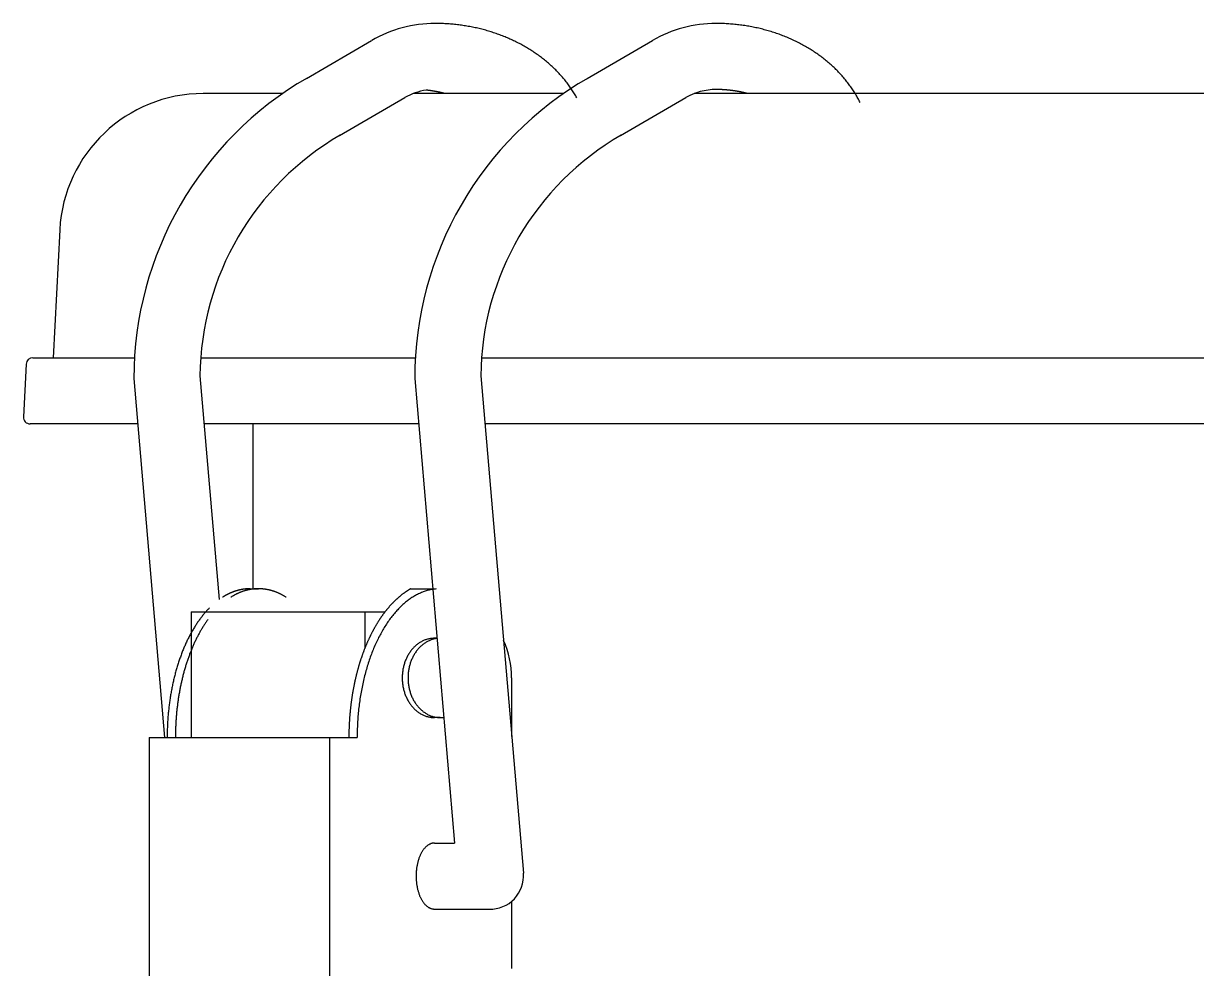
# Model space of a CAD drawing. Extents: x -192 to 726, y -701 to 189.
# Drawn here: x -164.9 to -93.9, y -340.7 to -283.5 of the extents above; entities that cross this region are included whole.
import ezdxf

# ---------------------------------------------------------------- set-up
doc = ezdxf.new("R2010")
doc.units = 0
doc.layers.get('0').update_dxf_attribs({"linetype": 'CONTINUOUS'})

msp = doc.modelspace()

# ---------------------------------------------------------------- linework, layer by layer
at = {"color": 7, "linetype": 'CONTINUOUS'}
for p, q in [((-147.758, -286.807), (-143.81, -284.513)), ((-130.758, -286.807), (-126.81, -284.513)), ((-149.198, -287.725), (-154.003, -287.725)), ((-145.748, -290.265), (-141.8, -287.971)), ((-132.198, -287.725), (-141.288, -287.725)), ((-128.748, -290.265), (-124.8, -287.971)), ((124.288, -287.725), (-124.288, -287.725)), ((-162.691, -295.969), (-163.098, -303.725)), ((-164.32, -303.725), (-158.168, -303.725)), ((-154.16, -303.725), (-141.168, -303.725)), ((-137.16, -303.725), (137.16, -303.725)), ((-164.72, -304.104), (-164.887, -307.304)), ((-158.205, -304.983), (-156.346, -326.711)), ((-154.204, -304.819), (-153.045, -318.367)), ((-141.205, -304.983), (-138.799, -333.112)), ((-137.204, -304.819), (-134.628, -334.941)), ((-157.97, -307.725), (-164.488, -307.725)), ((-140.97, -307.725), (-153.956, -307.725)), ((-151, -307.725), (-151, -317.711)), ((136.956, -307.725), (-136.956, -307.725)), ((-151.162, -317.711), (-150.662, -317.711)), ((-141.452, -317.711), (-140.116, -317.711)), ((-154.726, -319.111), (-154.726, -326.711)), ((-154.726, -319.111), (-144.226, -319.111)), ((-144.226, -319.111), (-143.002, -319.111)), ((-144.226, -319.111), (-144.226, -321.319)), ((-139.859, -320.711), (-140.012, -320.711)), ((-135.335, -323.111), (-135.335, -326.667)), ((-139.662, -325.511), (-140.012, -325.511)), ((-157.27, -326.711), (-144.688, -326.711)), ((-157.27, -326.711), (-157.27, -350.254)), ((-146.353, -326.711), (-146.353, -350.254)), ((-139.999, -333.112), (-138.799, -333.112)), ((-140.012, -337.11), (-136.551, -337.11)), ((-135.335, -336.644), (-135.335, -340.711))]:
    msp.add_line(p, q, dxfattribs=at)
for points in [[(-131.387, -287.98, 0), (-131.422, -287.918, 0), (-131.457, -287.856, 0), (-131.494, -287.794, 0), (-131.531, -287.732, 0), (-131.569, -287.671, 0), (-131.607, -287.61, 0), (-131.646, -287.549, 0), (-131.686, -287.489, 0), (-131.726, -287.429, 0), (-131.767, -287.369, 0), (-131.809, -287.309, 0), (-131.852, -287.25, 0), (-131.895, -287.191, 0), (-131.938, -287.133, 0), (-131.983, -287.074, 0), (-132.028, -287.016, 0), (-132.073, -286.959, 0), (-132.12, -286.901, 0), (-132.166, -286.844, 0), (-132.214, -286.788, 0), (-132.262, -286.731, 0), (-132.311, -286.675, 0), (-132.36, -286.62, 0), (-132.41, -286.565, 0), (-132.461, -286.51, 0), (-132.512, -286.455, 0), (-132.564, -286.401, 0), (-132.616, -286.348, 0), (-132.669, -286.294, 0), (-132.723, -286.241, 0), (-132.777, -286.189, 0), (-132.832, -286.137, 0), (-132.887, -286.085, 0), (-132.943, -286.034, 0), (-132.999, -285.983, 0), (-133.056, -285.932, 0), (-133.114, -285.882, 0), (-133.172, -285.832, 0), (-133.231, -285.783, 0), (-133.29, -285.734, 0), (-133.349, -285.686, 0), (-133.41, -285.638, 0), (-133.47, -285.59, 0), (-133.532, -285.543, 0), (-133.594, -285.497, 0), (-133.656, -285.45, 0), (-133.719, -285.405, 0), (-133.782, -285.359, 0), (-133.846, -285.315, 0), (-133.91, -285.27, 0), (-133.975, -285.226, 0), (-134.04, -285.183, 0), (-134.106, -285.14, 0), (-134.172, -285.098, 0), (-134.239, -285.056, 0), (-134.306, -285.014, 0), (-134.374, -284.973, 0), (-134.442, -284.933, 0), (-134.51, -284.893, 0), (-134.579, -284.853, 0), (-134.649, -284.814, 0), (-134.718, -284.776, 0), (-134.789, -284.738, 0), (-134.859, -284.7, 0), (-134.93, -284.664, 0), (-135.002, -284.627, 0), (-135.074, -284.591, 0), (-135.146, -284.556, 0), (-135.219, -284.521, 0), (-135.292, -284.487, 0), (-135.365, -284.453, 0), (-135.439, -284.42, 0), (-135.513, -284.387, 0), (-135.587, -284.355, 0), (-135.662, -284.323, 0), (-135.737, -284.292, 0), (-135.813, -284.262, 0), (-135.889, -284.232, 0), (-135.965, -284.202, 0), (-136.041, -284.173, 0), (-136.118, -284.145, 0), (-136.195, -284.117, 0), (-136.273, -284.09, 0), (-136.351, -284.064, 0), (-136.429, -284.038, 0), (-136.507, -284.012, 0), (-136.585, -283.987, 0), (-136.664, -283.963, 0), (-136.743, -283.939, 0), (-136.823, -283.916, 0), (-136.902, -283.893, 0), (-136.982, -283.871, 0), (-137.062, -283.85, 0), (-137.143, -283.829, 0), (-137.223, -283.809, 0), (-137.304, -283.789, 0), (-137.385, -283.77, 0), (-137.466, -283.751, 0), (-137.548, -283.734, 0), (-137.629, -283.716, 0), (-137.711, -283.7, 0), (-137.793, -283.683, 0), (-137.875, -283.668, 0), (-137.958, -283.653, 0), (-138.04, -283.639, 0), (-138.123, -283.625, 0), (-138.205, -283.612, 0), (-138.288, -283.599, 0), (-138.371, -283.587, 0), (-138.455, -283.576, 0), (-138.538, -283.565, 0), (-138.621, -283.555, 0), (-138.705, -283.546, 0), (-138.789, -283.537, 0), (-138.872, -283.529, 0), (-138.956, -283.521, 0), (-139.04, -283.514, 0), (-139.124, -283.507, 0), (-139.208, -283.502, 0), (-139.292, -283.496, 0), (-139.376, -283.492, 0), (-139.46, -283.488, 0), (-139.545, -283.484, 0), (-139.629, -283.482, 0), (-139.713, -283.479, 0), (-139.798, -283.478, 0), (-139.882, -283.477, 0), (-139.966, -283.477, 0)], [(-114.237, -288.264, 0), (-114.27, -288.198, 0), (-114.304, -288.133, 0), (-114.339, -288.068, 0), (-114.374, -288.003, 0), (-114.41, -287.938, 0), (-114.447, -287.874, 0), (-114.484, -287.81, 0), (-114.522, -287.746, 0), (-114.561, -287.683, 0), (-114.601, -287.619, 0), (-114.641, -287.556, 0), (-114.683, -287.494, 0), (-114.724, -287.432, 0), (-114.767, -287.37, 0), (-114.81, -287.308, 0), (-114.854, -287.247, 0), (-114.899, -287.186, 0), (-114.944, -287.125, 0), (-114.99, -287.065, 0), (-115.037, -287.005, 0), (-115.084, -286.945, 0), (-115.132, -286.886, 0), (-115.181, -286.827, 0), (-115.23, -286.769, 0), (-115.28, -286.71, 0), (-115.331, -286.653, 0), (-115.382, -286.595, 0), (-115.434, -286.538, 0), (-115.487, -286.482, 0), (-115.54, -286.426, 0), (-115.594, -286.37, 0), (-115.649, -286.314, 0), (-115.704, -286.259, 0), (-115.76, -286.205, 0), (-115.817, -286.151, 0), (-115.874, -286.097, 0), (-115.931, -286.044, 0), (-115.99, -285.991, 0), (-116.049, -285.939, 0), (-116.108, -285.887, 0), (-116.168, -285.835, 0), (-116.229, -285.784, 0), (-116.29, -285.734, 0), (-116.352, -285.684, 0), (-116.414, -285.634, 0), (-116.477, -285.585, 0), (-116.541, -285.536, 0), (-116.605, -285.488, 0), (-116.67, -285.44, 0), (-116.735, -285.393, 0), (-116.8, -285.346, 0), (-116.867, -285.3, 0), (-116.933, -285.254, 0), (-117.001, -285.209, 0), (-117.069, -285.164, 0), (-117.137, -285.12, 0), (-117.206, -285.077, 0), (-117.275, -285.033, 0), (-117.345, -284.991, 0), (-117.415, -284.949, 0), (-117.486, -284.907, 0), (-117.557, -284.866, 0), (-117.629, -284.826, 0), (-117.701, -284.786, 0), (-117.773, -284.746, 0), (-117.846, -284.707, 0), (-117.92, -284.669, 0), (-117.994, -284.631, 0), (-118.068, -284.594, 0), (-118.143, -284.557, 0), (-118.218, -284.521, 0), (-118.294, -284.486, 0), (-118.37, -284.451, 0), (-118.446, -284.416, 0), (-118.523, -284.383, 0), (-118.6, -284.349, 0), (-118.678, -284.317, 0), (-118.755, -284.285, 0), (-118.834, -284.253, 0), (-118.912, -284.223, 0), (-118.991, -284.192, 0), (-119.071, -284.163, 0), (-119.15, -284.134, 0), (-119.23, -284.105, 0), (-119.311, -284.077, 0), (-119.391, -284.05, 0), (-119.472, -284.023, 0), (-119.553, -283.997, 0), (-119.635, -283.972, 0), (-119.717, -283.947, 0), (-119.799, -283.923, 0), (-119.881, -283.899, 0), (-119.964, -283.876, 0), (-120.047, -283.854, 0), (-120.13, -283.832, 0), (-120.213, -283.811, 0), (-120.297, -283.791, 0), (-120.381, -283.771, 0), (-120.465, -283.752, 0), (-120.549, -283.733, 0), (-120.633, -283.715, 0), (-120.718, -283.698, 0), (-120.803, -283.681, 0), (-120.888, -283.666, 0), (-120.973, -283.65, 0), (-121.059, -283.635, 0), (-121.144, -283.621, 0), (-121.23, -283.608, 0), (-121.316, -283.595, 0), (-121.402, -283.583, 0), (-121.488, -283.572, 0), (-121.574, -283.561, 0), (-121.661, -283.551, 0), (-121.747, -283.541, 0), (-121.834, -283.532, 0), (-121.921, -283.524, 0), (-122.007, -283.517, 0), (-122.094, -283.51, 0), (-122.181, -283.503, 0), (-122.268, -283.498, 0), (-122.356, -283.493, 0), (-122.443, -283.489, 0), (-122.53, -283.485, 0), (-122.617, -283.482, 0), (-122.704, -283.48, 0), (-122.792, -283.478, 0), (-122.879, -283.477, 0), (-122.966, -283.477, 0)], [(-151.162, -317.711, 0), (-151.175, -317.711, 0), (-151.189, -317.711, 0), (-151.202, -317.711, 0), (-151.215, -317.712, 0), (-151.229, -317.712, 0), (-151.242, -317.712, 0), (-151.255, -317.713, 0), (-151.269, -317.713, 0), (-151.282, -317.714, 0), (-151.296, -317.714, 0), (-151.309, -317.715, 0), (-151.322, -317.716, 0), (-151.336, -317.716, 0), (-151.349, -317.717, 0), (-151.362, -317.718, 0), (-151.376, -317.719, 0), (-151.389, -317.72, 0), (-151.402, -317.721, 0), (-151.416, -317.723, 0), (-151.429, -317.724, 0), (-151.443, -317.725, 0), (-151.456, -317.726, 0), (-151.469, -317.728, 0), (-151.483, -317.729, 0), (-151.496, -317.731, 0), (-151.509, -317.733, 0), (-151.523, -317.734, 0), (-151.536, -317.736, 0), (-151.549, -317.738, 0), (-151.563, -317.74, 0), (-151.576, -317.742, 0), (-151.589, -317.744, 0), (-151.603, -317.746, 0), (-151.616, -317.748, 0), (-151.629, -317.75, 0), (-151.642, -317.752, 0), (-151.656, -317.755, 0), (-151.669, -317.757, 0), (-151.682, -317.759, 0), (-151.696, -317.762, 0), (-151.709, -317.765, 0), (-151.722, -317.767, 0), (-151.736, -317.77, 0), (-151.749, -317.773, 0), (-151.762, -317.775, 0), (-151.775, -317.778, 0), (-151.789, -317.781, 0), (-151.802, -317.784, 0), (-151.815, -317.787, 0), (-151.828, -317.791, 0), (-151.842, -317.794, 0), (-151.855, -317.797, 0), (-151.868, -317.8, 0), (-151.881, -317.804, 0), (-151.895, -317.807, 0), (-151.908, -317.811, 0), (-151.921, -317.814, 0), (-151.934, -317.818, 0), (-151.947, -317.822, 0), (-151.961, -317.825, 0), (-151.974, -317.829, 0), (-151.987, -317.833, 0), (-152, -317.837, 0), (-152.013, -317.841, 0), (-152.027, -317.845, 0), (-152.04, -317.849, 0), (-152.053, -317.854, 0), (-152.066, -317.858, 0), (-152.079, -317.862, 0), (-152.092, -317.867, 0), (-152.106, -317.871, 0), (-152.119, -317.876, 0), (-152.132, -317.88, 0), (-152.145, -317.885, 0), (-152.158, -317.89, 0), (-152.171, -317.894, 0), (-152.184, -317.899, 0), (-152.197, -317.904, 0), (-152.21, -317.909, 0), (-152.223, -317.914, 0), (-152.237, -317.919, 0), (-152.25, -317.924, 0), (-152.263, -317.93, 0), (-152.276, -317.935, 0), (-152.289, -317.94, 0), (-152.302, -317.946, 0), (-152.315, -317.951, 0), (-152.328, -317.957, 0), (-152.341, -317.962, 0), (-152.354, -317.968, 0), (-152.367, -317.973, 0), (-152.38, -317.979, 0), (-152.393, -317.985, 0), (-152.406, -317.991, 0), (-152.419, -317.997, 0), (-152.432, -318.003, 0), (-152.444, -318.009, 0), (-152.457, -318.015, 0), (-152.47, -318.021, 0), (-152.483, -318.028, 0), (-152.496, -318.034, 0), (-152.509, -318.04, 0), (-152.522, -318.047, 0), (-152.535, -318.053, 0), (-152.548, -318.06, 0), (-152.56, -318.066, 0), (-152.573, -318.073, 0), (-152.586, -318.08, 0), (-152.599, -318.087, 0), (-152.612, -318.094, 0), (-152.625, -318.101, 0), (-152.637, -318.108, 0), (-152.65, -318.115, 0), (-152.663, -318.122, 0), (-152.676, -318.129, 0), (-152.688, -318.136, 0), (-152.701, -318.143, 0), (-152.714, -318.151, 0), (-152.727, -318.158, 0), (-152.739, -318.166, 0), (-152.752, -318.173, 0), (-152.765, -318.181, 0), (-152.777, -318.188, 0), (-152.79, -318.196, 0), (-152.803, -318.204, 0), (-152.815, -318.212, 0), (-152.828, -318.22, 0), (-152.84, -318.228, 0)], [(-148.983, -318.228, 0), (-149.009, -318.212, 0), (-149.034, -318.196, 0), (-149.059, -318.181, 0), (-149.085, -318.166, 0), (-149.11, -318.151, 0), (-149.135, -318.136, 0), (-149.161, -318.122, 0), (-149.186, -318.108, 0), (-149.212, -318.094, 0), (-149.238, -318.08, 0), (-149.263, -318.066, 0), (-149.289, -318.053, 0), (-149.315, -318.04, 0), (-149.341, -318.028, 0), (-149.366, -318.015, 0), (-149.392, -318.003, 0), (-149.418, -317.991, 0), (-149.444, -317.979, 0), (-149.47, -317.968, 0), (-149.496, -317.957, 0), (-149.522, -317.946, 0), (-149.548, -317.935, 0), (-149.574, -317.924, 0), (-149.6, -317.914, 0), (-149.626, -317.904, 0), (-149.653, -317.894, 0), (-149.679, -317.885, 0), (-149.705, -317.876, 0), (-149.731, -317.867, 0), (-149.758, -317.858, 0), (-149.784, -317.849, 0), (-149.81, -317.841, 0), (-149.837, -317.833, 0), (-149.863, -317.825, 0), (-149.889, -317.818, 0), (-149.916, -317.811, 0), (-149.942, -317.804, 0), (-149.969, -317.797, 0), (-149.995, -317.791, 0), (-150.022, -317.784, 0), (-150.048, -317.778, 0), (-150.075, -317.773, 0), (-150.102, -317.767, 0), (-150.128, -317.762, 0), (-150.155, -317.757, 0), (-150.181, -317.752, 0), (-150.208, -317.748, 0), (-150.235, -317.744, 0), (-150.261, -317.74, 0), (-150.288, -317.736, 0), (-150.315, -317.733, 0), (-150.341, -317.729, 0), (-150.368, -317.726, 0), (-150.395, -317.724, 0), (-150.421, -317.721, 0), (-150.448, -317.719, 0), (-150.475, -317.717, 0), (-150.501, -317.716, 0), (-150.528, -317.714, 0), (-150.555, -317.713, 0), (-150.582, -317.712, 0), (-150.608, -317.712, 0), (-150.635, -317.711, 0), (-150.662, -317.711, 0), (-150.689, -317.711, 0), (-150.715, -317.712, 0), (-150.742, -317.712, 0), (-150.769, -317.713, 0), (-150.796, -317.714, 0), (-150.822, -317.716, 0), (-150.849, -317.717, 0), (-150.876, -317.719, 0), (-150.902, -317.721, 0), (-150.929, -317.724, 0), (-150.956, -317.726, 0), (-150.983, -317.729, 0), (-151.009, -317.733, 0), (-151.036, -317.736, 0), (-151.063, -317.74, 0), (-151.089, -317.744, 0), (-151.116, -317.748, 0), (-151.142, -317.752, 0), (-151.169, -317.757, 0), (-151.196, -317.762, 0), (-151.222, -317.767, 0), (-151.249, -317.773, 0), (-151.275, -317.778, 0), (-151.302, -317.784, 0), (-151.328, -317.791, 0), (-151.355, -317.797, 0), (-151.381, -317.804, 0), (-151.408, -317.811, 0), (-151.434, -317.818, 0), (-151.461, -317.825, 0), (-151.487, -317.833, 0), (-151.513, -317.841, 0), (-151.54, -317.849, 0), (-151.566, -317.858, 0), (-151.592, -317.867, 0), (-151.619, -317.876, 0), (-151.645, -317.885, 0), (-151.671, -317.894, 0), (-151.697, -317.904, 0), (-151.723, -317.914, 0), (-151.75, -317.924, 0), (-151.776, -317.935, 0), (-151.802, -317.946, 0), (-151.828, -317.957, 0), (-151.854, -317.968, 0), (-151.88, -317.979, 0), (-151.906, -317.991, 0), (-151.932, -318.003, 0), (-151.957, -318.015, 0), (-151.983, -318.028, 0), (-152.009, -318.04, 0), (-152.035, -318.053, 0), (-152.06, -318.066, 0), (-152.086, -318.08, 0), (-152.112, -318.094, 0), (-152.137, -318.108, 0), (-152.163, -318.122, 0), (-152.188, -318.136, 0), (-152.214, -318.151, 0), (-152.239, -318.166, 0), (-152.265, -318.181, 0), (-152.29, -318.196, 0), (-152.315, -318.212, 0), (-152.34, -318.228, 0)], [(-139.914, -317.722, 0), (-139.974, -317.728, 0), (-140.034, -317.736, 0), (-140.093, -317.744, 0), (-140.153, -317.754, 0), (-140.212, -317.765, 0), (-140.271, -317.777, 0), (-140.331, -317.791, 0), (-140.39, -317.806, 0), (-140.449, -317.822, 0), (-140.508, -317.839, 0), (-140.566, -317.858, 0), (-140.625, -317.878, 0), (-140.684, -317.899, 0), (-140.742, -317.921, 0), (-140.8, -317.945, 0), (-140.858, -317.97, 0), (-140.916, -317.996, 0), (-140.974, -318.023, 0), (-141.032, -318.052, 0), (-141.089, -318.081, 0), (-141.146, -318.112, 0), (-141.203, -318.145, 0), (-141.26, -318.178, 0), (-141.316, -318.213, 0), (-141.372, -318.248, 0), (-141.429, -318.285, 0), (-141.484, -318.323, 0), (-141.54, -318.363, 0), (-141.595, -318.403, 0), (-141.65, -318.445, 0), (-141.705, -318.488, 0), (-141.759, -318.532, 0), (-141.813, -318.577, 0), (-141.867, -318.623, 0), (-141.921, -318.671, 0), (-141.974, -318.72, 0), (-142.027, -318.769, 0), (-142.079, -318.82, 0), (-142.131, -318.872, 0), (-142.183, -318.925, 0), (-142.235, -318.979, 0), (-142.286, -319.035, 0), (-142.336, -319.091, 0), (-142.387, -319.148, 0), (-142.437, -319.207, 0), (-142.486, -319.266, 0), (-142.536, -319.327, 0), (-142.584, -319.389, 0), (-142.633, -319.451, 0), (-142.681, -319.515, 0), (-142.728, -319.58, 0), (-142.775, -319.645, 0), (-142.822, -319.712, 0), (-142.868, -319.78, 0), (-142.914, -319.849, 0), (-142.959, -319.918, 0), (-143.004, -319.989, 0), (-143.048, -320.06, 0), (-143.092, -320.133, 0), (-143.136, -320.206, 0), (-143.179, -320.281, 0), (-143.221, -320.356, 0), (-143.263, -320.432, 0), (-143.304, -320.509, 0), (-143.345, -320.587, 0), (-143.386, -320.666, 0), (-143.425, -320.745, 0), (-143.465, -320.826, 0), (-143.504, -320.907, 0), (-143.542, -320.989, 0), (-143.58, -321.072, 0), (-143.617, -321.156, 0), (-143.653, -321.24, 0), (-143.689, -321.326, 0), (-143.725, -321.412, 0), (-143.76, -321.499, 0), (-143.794, -321.586, 0), (-143.828, -321.674, 0), (-143.861, -321.763, 0), (-143.893, -321.853, 0), (-143.925, -321.943, 0), (-143.956, -322.034, 0), (-143.987, -322.126, 0), (-144.017, -322.218, 0), (-144.047, -322.311, 0), (-144.076, -322.405, 0), (-144.104, -322.499, 0), (-144.132, -322.594, 0), (-144.159, -322.689, 0), (-144.185, -322.785, 0), (-144.211, -322.881, 0), (-144.236, -322.979, 0), (-144.26, -323.076, 0), (-144.284, -323.174, 0), (-144.307, -323.273, 0), (-144.33, -323.372, 0), (-144.351, -323.471, 0), (-144.373, -323.571, 0), (-144.393, -323.672, 0), (-144.413, -323.772, 0), (-144.432, -323.874, 0), (-144.451, -323.975, 0), (-144.468, -324.077, 0), (-144.486, -324.18, 0), (-144.502, -324.283, 0), (-144.518, -324.386, 0), (-144.533, -324.489, 0), (-144.547, -324.593, 0), (-144.561, -324.697, 0), (-144.574, -324.801, 0), (-144.586, -324.906, 0), (-144.598, -325.011, 0), (-144.609, -325.116, 0), (-144.619, -325.221, 0), (-144.629, -325.327, 0), (-144.637, -325.432, 0), (-144.646, -325.538, 0), (-144.653, -325.644, 0), (-144.66, -325.751, 0), (-144.666, -325.857, 0), (-144.671, -325.964, 0), (-144.676, -326.07, 0), (-144.68, -326.177, 0), (-144.683, -326.284, 0), (-144.685, -326.39, 0), (-144.687, -326.497, 0), (-144.688, -326.604, 0), (-144.688, -326.711, 0)], [(-153.623, -318.864, 0), (-153.659, -318.901, 0), (-153.695, -318.938, 0), (-153.731, -318.976, 0), (-153.767, -319.014, 0), (-153.802, -319.053, 0), (-153.838, -319.092, 0), (-153.873, -319.132, 0), (-153.908, -319.173, 0), (-153.942, -319.214, 0), (-153.977, -319.255, 0), (-154.011, -319.297, 0), (-154.046, -319.339, 0), (-154.079, -319.382, 0), (-154.113, -319.426, 0), (-154.147, -319.47, 0), (-154.18, -319.514, 0), (-154.213, -319.559, 0), (-154.246, -319.605, 0), (-154.279, -319.651, 0), (-154.312, -319.697, 0), (-154.344, -319.744, 0), (-154.376, -319.791, 0), (-154.408, -319.839, 0), (-154.439, -319.888, 0), (-154.471, -319.936, 0), (-154.502, -319.986, 0), (-154.533, -320.035, 0), (-154.564, -320.085, 0), (-154.594, -320.136, 0), (-154.625, -320.187, 0), (-154.655, -320.239, 0), (-154.684, -320.291, 0), (-154.714, -320.343, 0), (-154.743, -320.396, 0), (-154.772, -320.449, 0), (-154.801, -320.503, 0), (-154.83, -320.557, 0), (-154.858, -320.612, 0), (-154.886, -320.666, 0), (-154.914, -320.722, 0), (-154.941, -320.778, 0), (-154.969, -320.834, 0), (-154.996, -320.89, 0), (-155.022, -320.947, 0), (-155.049, -321.005, 0), (-155.075, -321.063, 0), (-155.101, -321.121, 0), (-155.127, -321.179, 0), (-155.152, -321.238, 0), (-155.177, -321.298, 0), (-155.202, -321.357, 0), (-155.227, -321.417, 0), (-155.251, -321.478, 0), (-155.275, -321.538, 0), (-155.299, -321.6, 0), (-155.323, -321.661, 0), (-155.346, -321.723, 0), (-155.369, -321.785, 0), (-155.391, -321.847, 0), (-155.414, -321.91, 0), (-155.436, -321.973, 0), (-155.457, -322.037, 0), (-155.479, -322.101, 0), (-155.5, -322.165, 0), (-155.521, -322.229, 0), (-155.541, -322.294, 0), (-155.562, -322.359, 0), (-155.582, -322.424, 0), (-155.601, -322.49, 0), (-155.621, -322.556, 0), (-155.64, -322.622, 0), (-155.658, -322.689, 0), (-155.677, -322.755, 0), (-155.695, -322.822, 0), (-155.713, -322.89, 0), (-155.73, -322.957, 0), (-155.747, -323.025, 0), (-155.764, -323.093, 0), (-155.781, -323.161, 0), (-155.797, -323.23, 0), (-155.813, -323.299, 0), (-155.829, -323.368, 0), (-155.844, -323.437, 0), (-155.859, -323.506, 0), (-155.874, -323.576, 0), (-155.888, -323.646, 0), (-155.902, -323.716, 0), (-155.916, -323.786, 0), (-155.929, -323.857, 0), (-155.942, -323.928, 0), (-155.955, -323.999, 0), (-155.967, -324.07, 0), (-155.979, -324.141, 0), (-155.991, -324.212, 0), (-156.002, -324.284, 0), (-156.013, -324.356, 0), (-156.024, -324.428, 0), (-156.034, -324.5, 0), (-156.044, -324.572, 0), (-156.054, -324.645, 0), (-156.064, -324.717, 0), (-156.073, -324.79, 0), (-156.081, -324.863, 0), (-156.09, -324.936, 0), (-156.098, -325.009, 0), (-156.105, -325.082, 0), (-156.113, -325.155, 0), (-156.12, -325.229, 0), (-156.126, -325.302, 0), (-156.133, -325.376, 0), (-156.139, -325.449, 0), (-156.144, -325.523, 0), (-156.15, -325.597, 0), (-156.155, -325.671, 0), (-156.159, -325.745, 0), (-156.164, -325.819, 0), (-156.168, -325.893, 0), (-156.171, -325.967, 0), (-156.174, -326.042, 0), (-156.177, -326.116, 0), (-156.18, -326.19, 0), (-156.182, -326.264, 0), (-156.184, -326.339, 0), (-156.186, -326.413, 0), (-156.187, -326.488, 0), (-156.188, -326.562, 0), (-156.188, -326.637, 0), (-156.188, -326.711, 0)], [(-153.722, -319.571, 0), (-153.75, -319.61, 0), (-153.779, -319.65, 0), (-153.807, -319.69, 0), (-153.835, -319.731, 0), (-153.863, -319.772, 0), (-153.89, -319.813, 0), (-153.918, -319.854, 0), (-153.945, -319.896, 0), (-153.972, -319.939, 0), (-153.999, -319.981, 0), (-154.026, -320.024, 0), (-154.053, -320.067, 0), (-154.079, -320.111, 0), (-154.106, -320.155, 0), (-154.132, -320.199, 0), (-154.158, -320.244, 0), (-154.183, -320.289, 0), (-154.209, -320.334, 0), (-154.234, -320.38, 0), (-154.26, -320.426, 0), (-154.285, -320.472, 0), (-154.31, -320.519, 0), (-154.334, -320.566, 0), (-154.359, -320.613, 0), (-154.383, -320.66, 0), (-154.407, -320.708, 0), (-154.431, -320.756, 0), (-154.455, -320.805, 0), (-154.478, -320.854, 0), (-154.501, -320.903, 0), (-154.525, -320.952, 0), (-154.548, -321.002, 0), (-154.57, -321.052, 0), (-154.593, -321.102, 0), (-154.615, -321.152, 0), (-154.637, -321.203, 0), (-154.659, -321.254, 0), (-154.681, -321.306, 0), (-154.702, -321.357, 0), (-154.724, -321.409, 0), (-154.745, -321.461, 0), (-154.766, -321.514, 0), (-154.786, -321.567, 0), (-154.807, -321.62, 0), (-154.827, -321.673, 0), (-154.847, -321.726, 0), (-154.867, -321.78, 0), (-154.886, -321.834, 0), (-154.906, -321.888, 0), (-154.925, -321.943, 0), (-154.944, -321.998, 0), (-154.963, -322.053, 0), (-154.981, -322.108, 0), (-155, -322.163, 0), (-155.018, -322.219, 0), (-155.035, -322.275, 0), (-155.053, -322.331, 0), (-155.07, -322.388, 0), (-155.088, -322.444, 0), (-155.105, -322.501, 0), (-155.121, -322.558, 0), (-155.138, -322.615, 0), (-155.154, -322.673, 0), (-155.17, -322.731, 0), (-155.186, -322.789, 0), (-155.201, -322.847, 0), (-155.217, -322.905, 0), (-155.232, -322.963, 0), (-155.247, -323.022, 0), (-155.261, -323.081, 0), (-155.276, -323.14, 0), (-155.29, -323.199, 0), (-155.304, -323.259, 0), (-155.318, -323.318, 0), (-155.331, -323.378, 0), (-155.344, -323.438, 0), (-155.357, -323.498, 0), (-155.37, -323.558, 0), (-155.382, -323.619, 0), (-155.395, -323.679, 0), (-155.407, -323.74, 0), (-155.418, -323.801, 0), (-155.43, -323.862, 0), (-155.441, -323.923, 0), (-155.452, -323.984, 0), (-155.463, -324.046, 0), (-155.473, -324.107, 0), (-155.484, -324.169, 0), (-155.494, -324.231, 0), (-155.504, -324.293, 0), (-155.513, -324.355, 0), (-155.522, -324.417, 0), (-155.531, -324.48, 0), (-155.54, -324.542, 0), (-155.549, -324.605, 0), (-155.557, -324.667, 0), (-155.565, -324.73, 0), (-155.573, -324.793, 0), (-155.581, -324.856, 0), (-155.588, -324.919, 0), (-155.595, -324.982, 0), (-155.602, -325.046, 0), (-155.608, -325.109, 0), (-155.614, -325.172, 0), (-155.62, -325.236, 0), (-155.626, -325.3, 0), (-155.632, -325.363, 0), (-155.637, -325.427, 0), (-155.642, -325.491, 0), (-155.647, -325.555, 0), (-155.651, -325.619, 0), (-155.655, -325.683, 0), (-155.659, -325.747, 0), (-155.663, -325.811, 0), (-155.667, -325.875, 0), (-155.67, -325.939, 0), (-155.673, -326.003, 0), (-155.676, -326.067, 0), (-155.678, -326.132, 0), (-155.68, -326.196, 0), (-155.682, -326.26, 0), (-155.684, -326.325, 0), (-155.685, -326.389, 0), (-155.686, -326.453, 0), (-155.687, -326.518, 0), (-155.688, -326.582, 0), (-155.688, -326.647, 0), (-155.688, -326.711, 0)], [(-140.012, -320.711, 0), (-140.06, -320.712, 0), (-140.107, -320.714, 0), (-140.155, -320.718, 0), (-140.203, -320.723, 0), (-140.25, -320.729, 0), (-140.298, -320.737, 0), (-140.345, -320.746, 0), (-140.392, -320.757, 0), (-140.439, -320.769, 0), (-140.485, -320.783, 0), (-140.532, -320.798, 0), (-140.578, -320.814, 0), (-140.623, -320.832, 0), (-140.668, -320.851, 0), (-140.713, -320.872, 0), (-140.758, -320.894, 0), (-140.802, -320.917, 0), (-140.845, -320.942, 0), (-140.888, -320.967, 0), (-140.93, -320.994, 0), (-140.972, -321.023, 0), (-141.014, -321.053, 0), (-141.054, -321.083, 0), (-141.094, -321.116, 0), (-141.134, -321.149, 0), (-141.173, -321.183, 0), (-141.211, -321.219, 0), (-141.248, -321.256, 0), (-141.285, -321.294, 0), (-141.32, -321.333, 0), (-141.355, -321.373, 0), (-141.39, -321.414, 0), (-141.423, -321.456, 0), (-141.456, -321.499, 0), (-141.487, -321.543, 0), (-141.518, -321.589, 0), (-141.548, -321.635, 0), (-141.577, -321.681, 0), (-141.605, -321.729, 0), (-141.632, -321.778, 0), (-141.658, -321.827, 0), (-141.683, -321.877, 0), (-141.707, -321.928, 0), (-141.73, -321.98, 0), (-141.752, -322.032, 0), (-141.773, -322.085, 0), (-141.793, -322.139, 0), (-141.812, -322.193, 0), (-141.83, -322.247, 0), (-141.847, -322.303, 0), (-141.862, -322.358, 0), (-141.877, -322.414, 0), (-141.89, -322.471, 0), (-141.902, -322.528, 0), (-141.913, -322.585, 0), (-141.923, -322.643, 0), (-141.932, -322.701, 0), (-141.939, -322.759, 0), (-141.946, -322.817, 0), (-141.951, -322.876, 0), (-141.955, -322.935, 0), (-141.958, -322.993, 0), (-141.96, -323.052, 0), (-141.96, -323.111, 0), (-141.96, -323.17, 0), (-141.958, -323.229, 0), (-141.955, -323.288, 0), (-141.951, -323.346, 0), (-141.946, -323.405, 0), (-141.939, -323.463, 0), (-141.932, -323.521, 0), (-141.923, -323.579, 0), (-141.913, -323.637, 0), (-141.902, -323.694, 0), (-141.89, -323.751, 0), (-141.877, -323.808, 0), (-141.862, -323.864, 0), (-141.847, -323.92, 0), (-141.83, -323.975, 0), (-141.812, -324.03, 0), (-141.793, -324.084, 0), (-141.773, -324.137, 0), (-141.752, -324.19, 0), (-141.73, -324.242, 0), (-141.707, -324.294, 0), (-141.683, -324.345, 0), (-141.658, -324.395, 0), (-141.632, -324.444, 0), (-141.605, -324.493, 0), (-141.577, -324.541, 0), (-141.548, -324.588, 0), (-141.518, -324.634, 0), (-141.487, -324.679, 0), (-141.456, -324.723, 0), (-141.423, -324.766, 0), (-141.39, -324.808, 0), (-141.355, -324.849, 0), (-141.32, -324.889, 0), (-141.285, -324.928, 0), (-141.248, -324.966, 0), (-141.211, -325.003, 0), (-141.173, -325.039, 0), (-141.134, -325.073, 0), (-141.094, -325.107, 0), (-141.054, -325.139, 0), (-141.014, -325.17, 0), (-140.972, -325.199, 0), (-140.93, -325.228, 0), (-140.888, -325.255, 0), (-140.845, -325.281, 0), (-140.802, -325.305, 0), (-140.758, -325.328, 0), (-140.713, -325.35, 0), (-140.668, -325.371, 0), (-140.623, -325.39, 0), (-140.578, -325.408, 0), (-140.532, -325.424, 0), (-140.485, -325.439, 0), (-140.439, -325.453, 0), (-140.392, -325.465, 0), (-140.345, -325.476, 0), (-140.298, -325.485, 0), (-140.25, -325.493, 0), (-140.203, -325.5, 0), (-140.155, -325.505, 0), (-140.107, -325.508, 0), (-140.06, -325.51, 0), (-140.012, -325.511, 0)], [(-139.822, -320.719, 0), (-139.869, -320.725, 0), (-139.917, -320.732, 0), (-139.964, -320.74, 0), (-140.012, -320.75, 0), (-140.059, -320.761, 0), (-140.105, -320.774, 0), (-140.152, -320.788, 0), (-140.198, -320.804, 0), (-140.244, -320.821, 0), (-140.29, -320.839, 0), (-140.335, -320.859, 0), (-140.38, -320.88, 0), (-140.424, -320.902, 0), (-140.468, -320.926, 0), (-140.511, -320.951, 0), (-140.554, -320.977, 0), (-140.596, -321.005, 0), (-140.638, -321.034, 0), (-140.679, -321.064, 0), (-140.72, -321.096, 0), (-140.76, -321.128, 0), (-140.799, -321.162, 0), (-140.838, -321.197, 0), (-140.876, -321.233, 0), (-140.913, -321.271, 0), (-140.949, -321.309, 0), (-140.985, -321.349, 0), (-141.019, -321.389, 0), (-141.053, -321.431, 0), (-141.086, -321.474, 0), (-141.119, -321.517, 0), (-141.15, -321.562, 0), (-141.181, -321.607, 0), (-141.21, -321.654, 0), (-141.239, -321.701, 0), (-141.266, -321.749, 0), (-141.293, -321.798, 0), (-141.319, -321.848, 0), (-141.344, -321.899, 0), (-141.367, -321.95, 0), (-141.39, -322.002, 0), (-141.412, -322.055, 0), (-141.432, -322.108, 0), (-141.452, -322.162, 0), (-141.47, -322.217, 0), (-141.487, -322.272, 0), (-141.504, -322.327, 0), (-141.519, -322.383, 0), (-141.533, -322.44, 0), (-141.545, -322.496, 0), (-141.557, -322.554, 0), (-141.568, -322.611, 0), (-141.577, -322.669, 0), (-141.585, -322.727, 0), (-141.592, -322.786, 0), (-141.598, -322.844, 0), (-141.603, -322.903, 0), (-141.607, -322.962, 0), (-141.609, -323.021, 0), (-141.61, -323.08, 0), (-141.61, -323.139, 0), (-141.609, -323.198, 0), (-141.607, -323.257, 0), (-141.603, -323.316, 0), (-141.599, -323.374, 0), (-141.593, -323.433, 0), (-141.586, -323.491, 0), (-141.578, -323.55, 0), (-141.568, -323.607, 0), (-141.558, -323.665, 0), (-141.546, -323.722, 0), (-141.533, -323.779, 0), (-141.52, -323.836, 0), (-141.504, -323.892, 0), (-141.488, -323.947, 0), (-141.471, -324.002, 0), (-141.453, -324.057, 0), (-141.433, -324.111, 0), (-141.413, -324.164, 0), (-141.391, -324.217, 0), (-141.369, -324.269, 0), (-141.345, -324.32, 0), (-141.32, -324.371, 0), (-141.295, -324.421, 0), (-141.268, -324.47, 0), (-141.24, -324.518, 0), (-141.212, -324.565, 0), (-141.182, -324.612, 0), (-141.152, -324.658, 0), (-141.121, -324.702, 0), (-141.088, -324.746, 0), (-141.055, -324.789, 0), (-141.021, -324.83, 0), (-140.987, -324.871, 0), (-140.951, -324.911, 0), (-140.915, -324.949, 0), (-140.878, -324.986, 0), (-140.84, -325.023, 0), (-140.801, -325.058, 0), (-140.762, -325.092, 0), (-140.722, -325.125, 0), (-140.682, -325.156, 0), (-140.641, -325.186, 0), (-140.599, -325.215, 0), (-140.557, -325.243, 0), (-140.514, -325.27, 0), (-140.47, -325.295, 0), (-140.427, -325.319, 0), (-140.382, -325.341, 0), (-140.338, -325.362, 0), (-140.292, -325.382, 0), (-140.247, -325.4, 0), (-140.201, -325.417, 0), (-140.155, -325.433, 0), (-140.108, -325.447, 0), (-140.062, -325.46, 0), (-140.015, -325.471, 0), (-139.967, -325.481, 0), (-139.92, -325.49, 0), (-139.872, -325.497, 0), (-139.825, -325.503, 0), (-139.777, -325.507, 0), (-139.729, -325.51, 0), (-139.681, -325.511, 0), (-139.633, -325.511, 0), (-139.585, -325.509, 0), (-139.537, -325.506, 0), (-139.49, -325.502, 0)], [(-140.004, -333.112, 0), (-140.032, -333.113, 0), (-140.059, -333.114, 0), (-140.086, -333.117, 0), (-140.113, -333.121, 0), (-140.141, -333.126, 0), (-140.168, -333.132, 0), (-140.194, -333.14, 0), (-140.221, -333.148, 0), (-140.248, -333.158, 0), (-140.275, -333.169, 0), (-140.301, -333.181, 0), (-140.327, -333.195, 0), (-140.353, -333.209, 0), (-140.379, -333.225, 0), (-140.405, -333.242, 0), (-140.43, -333.26, 0), (-140.455, -333.279, 0), (-140.48, -333.299, 0), (-140.505, -333.321, 0), (-140.529, -333.343, 0), (-140.553, -333.367, 0), (-140.576, -333.391, 0), (-140.6, -333.417, 0), (-140.623, -333.443, 0), (-140.645, -333.471, 0), (-140.667, -333.499, 0), (-140.689, -333.529, 0), (-140.711, -333.559, 0), (-140.732, -333.591, 0), (-140.752, -333.623, 0), (-140.772, -333.657, 0), (-140.792, -333.691, 0), (-140.811, -333.726, 0), (-140.83, -333.762, 0), (-140.848, -333.798, 0), (-140.865, -333.836, 0), (-140.883, -333.874, 0), (-140.899, -333.913, 0), (-140.915, -333.953, 0), (-140.931, -333.993, 0), (-140.946, -334.034, 0), (-140.96, -334.076, 0), (-140.974, -334.118, 0), (-140.987, -334.161, 0), (-141, -334.205, 0), (-141.012, -334.249, 0), (-141.023, -334.293, 0), (-141.034, -334.338, 0), (-141.044, -334.384, 0), (-141.054, -334.43, 0), (-141.063, -334.476, 0), (-141.071, -334.523, 0), (-141.079, -334.57, 0), (-141.086, -334.618, 0), (-141.093, -334.666, 0), (-141.098, -334.714, 0), (-141.103, -334.762, 0), (-141.108, -334.811, 0), (-141.112, -334.859, 0), (-141.115, -334.908, 0), (-141.117, -334.957, 0), (-141.119, -335.006, 0), (-141.12, -335.055, 0), (-141.12, -335.104, 0), (-141.12, -335.154, 0), (-141.119, -335.203, 0), (-141.118, -335.252, 0), (-141.115, -335.301, 0), (-141.112, -335.35, 0), (-141.109, -335.398, 0), (-141.105, -335.447, 0), (-141.1, -335.495, 0), (-141.094, -335.543, 0), (-141.088, -335.591, 0), (-141.081, -335.639, 0), (-141.074, -335.686, 0), (-141.065, -335.733, 0), (-141.057, -335.78, 0), (-141.047, -335.826, 0), (-141.037, -335.871, 0), (-141.026, -335.917, 0), (-141.015, -335.961, 0), (-141.003, -336.006, 0), (-140.991, -336.049, 0), (-140.978, -336.092, 0), (-140.964, -336.135, 0), (-140.95, -336.177, 0), (-140.935, -336.218, 0), (-140.919, -336.259, 0), (-140.904, -336.299, 0), (-140.887, -336.338, 0), (-140.87, -336.376, 0), (-140.853, -336.414, 0), (-140.835, -336.451, 0), (-140.816, -336.487, 0), (-140.797, -336.522, 0), (-140.778, -336.556, 0), (-140.758, -336.59, 0), (-140.737, -336.623, 0), (-140.716, -336.654, 0), (-140.695, -336.685, 0), (-140.673, -336.715, 0), (-140.651, -336.744, 0), (-140.629, -336.772, 0), (-140.606, -336.798, 0), (-140.583, -336.824, 0), (-140.559, -336.849, 0), (-140.535, -336.873, 0), (-140.511, -336.896, 0), (-140.487, -336.917, 0), (-140.462, -336.938, 0), (-140.437, -336.957, 0), (-140.412, -336.975, 0), (-140.386, -336.993, 0), (-140.36, -337.009, 0), (-140.334, -337.023, 0), (-140.308, -337.037, 0), (-140.282, -337.05, 0), (-140.255, -337.061, 0), (-140.229, -337.071, 0), (-140.202, -337.08, 0), (-140.175, -337.088, 0), (-140.148, -337.095, 0), (-140.121, -337.1, 0), (-140.094, -337.104, 0), (-140.066, -337.107, 0), (-140.039, -337.109, 0), (-140.012, -337.11, 0)]]:
    msp.add_polyline3d(points, dxfattribs=at)
at = {"color": 7}
for points in [[(-139.373, -287.725, 0), (-139.378, -287.723, 0), (-139.384, -287.722, 0), (-139.39, -287.72, 0), (-139.396, -287.719, 0), (-139.401, -287.717, 0), (-139.407, -287.716, 0), (-139.413, -287.714, 0), (-139.418, -287.713, 0), (-139.424, -287.711, 0), (-139.43, -287.71, 0), (-139.436, -287.708, 0), (-139.441, -287.707, 0), (-139.447, -287.705, 0), (-139.453, -287.704, 0), (-139.459, -287.702, 0), (-139.464, -287.701, 0), (-139.47, -287.699, 0), (-139.476, -287.698, 0), (-139.482, -287.696, 0), (-139.487, -287.695, 0), (-139.493, -287.693, 0), (-139.499, -287.692, 0), (-139.505, -287.691, 0), (-139.51, -287.689, 0), (-139.516, -287.688, 0), (-139.522, -287.686, 0), (-139.528, -287.685, 0), (-139.534, -287.684, 0), (-139.539, -287.682, 0), (-139.545, -287.681, 0), (-139.551, -287.679, 0), (-139.557, -287.678, 0), (-139.563, -287.677, 0), (-139.568, -287.675, 0), (-139.574, -287.674, 0), (-139.58, -287.672, 0), (-139.586, -287.671, 0), (-139.592, -287.67, 0), (-139.597, -287.668, 0), (-139.603, -287.667, 0), (-139.609, -287.666, 0), (-139.615, -287.664, 0), (-139.621, -287.663, 0), (-139.626, -287.662, 0), (-139.632, -287.66, 0), (-139.638, -287.659, 0), (-139.644, -287.658, 0), (-139.65, -287.656, 0), (-139.656, -287.655, 0), (-139.661, -287.654, 0), (-139.667, -287.652, 0), (-139.673, -287.651, 0), (-139.679, -287.65, 0), (-139.685, -287.649, 0), (-139.691, -287.647, 0), (-139.697, -287.646, 0), (-139.702, -287.645, 0), (-139.708, -287.643, 0), (-139.714, -287.642, 0), (-139.72, -287.641, 0), (-139.726, -287.64, 0), (-139.732, -287.638, 0), (-139.738, -287.637, 0), (-139.744, -287.636, 0), (-139.749, -287.635, 0), (-139.755, -287.633, 0), (-139.761, -287.632, 0), (-139.767, -287.631, 0), (-139.773, -287.63, 0), (-139.779, -287.629, 0), (-139.785, -287.627, 0), (-139.791, -287.626, 0), (-139.796, -287.625, 0), (-139.802, -287.624, 0), (-139.808, -287.623, 0), (-139.814, -287.621, 0), (-139.82, -287.62, 0), (-139.826, -287.619, 0), (-139.832, -287.618, 0), (-139.838, -287.617, 0), (-139.844, -287.616, 0), (-139.85, -287.614, 0), (-139.856, -287.613, 0), (-139.861, -287.612, 0), (-139.867, -287.611, 0), (-139.873, -287.61, 0), (-139.879, -287.609, 0), (-139.885, -287.608, 0), (-139.891, -287.606, 0), (-139.897, -287.605, 0), (-139.903, -287.604, 0), (-139.909, -287.603, 0), (-139.915, -287.602, 0), (-139.921, -287.601, 0), (-139.927, -287.6, 0), (-139.933, -287.599, 0), (-139.939, -287.598, 0), (-139.945, -287.596, 0), (-139.951, -287.595, 0), (-139.957, -287.594, 0), (-139.962, -287.593, 0), (-139.968, -287.592, 0), (-139.974, -287.591, 0), (-139.98, -287.59, 0), (-139.986, -287.589, 0), (-139.992, -287.588, 0), (-139.998, -287.587, 0), (-140.004, -287.586, 0), (-140.01, -287.585, 0), (-140.016, -287.584, 0), (-140.022, -287.583, 0), (-140.028, -287.582, 0), (-140.034, -287.581, 0), (-140.04, -287.58, 0), (-140.046, -287.579, 0), (-140.052, -287.578, 0), (-140.058, -287.577, 0), (-140.064, -287.576, 0), (-140.07, -287.575, 0), (-140.076, -287.574, 0), (-140.082, -287.573, 0), (-140.088, -287.572, 0), (-140.094, -287.571, 0), (-140.1, -287.57, 0), (-140.106, -287.569, 0), (-140.112, -287.568, 0), (-140.118, -287.567, 0), (-140.124, -287.566, 0), (-140.13, -287.565, 0), (-140.136, -287.564, 0), (-140.142, -287.563, 0), (-140.148, -287.563, 0), (-140.154, -287.562, 0), (-140.16, -287.561, 0), (-140.166, -287.56, 0), (-140.172, -287.559, 0), (-140.178, -287.558, 0), (-140.184, -287.557, 0), (-140.19, -287.556, 0), (-140.196, -287.555, 0), (-140.202, -287.554, 0), (-140.208, -287.554, 0), (-140.214, -287.553, 0), (-140.22, -287.552, 0), (-140.226, -287.551, 0), (-140.232, -287.55, 0), (-140.239, -287.549, 0), (-140.245, -287.548, 0), (-140.251, -287.548, 0), (-140.257, -287.547, 0), (-140.263, -287.546, 0), (-140.269, -287.545, 0), (-140.275, -287.544, 0), (-140.281, -287.544, 0), (-140.287, -287.543, 0), (-140.293, -287.542, 0), (-140.299, -287.541, 0), (-140.305, -287.54, 0), (-140.311, -287.54, 0), (-140.317, -287.539, 0), (-140.323, -287.538, 0), (-140.329, -287.537, 0), (-140.335, -287.536, 0), (-140.341, -287.536, 0), (-140.348, -287.535, 0), (-140.354, -287.534, 0), (-140.36, -287.533, 0), (-140.366, -287.533, 0), (-140.372, -287.532, 0), (-140.378, -287.531, 0), (-140.384, -287.53, 0), (-140.39, -287.53, 0), (-140.396, -287.529, 0), (-140.402, -287.528, 0), (-140.408, -287.528, 0), (-140.414, -287.527, 0), (-140.42, -287.526, 0), (-140.427, -287.525, 0), (-140.433, -287.525, 0), (-140.439, -287.524, 0), (-140.445, -287.523, 0), (-140.451, -287.523, 0), (-140.457, -287.522, 0), (-140.463, -287.521, 0), (-140.469, -287.521, 0), (-140.475, -287.52, 0), (-140.481, -287.519, 0), (-140.487, -287.519, 0), (-140.494, -287.518, 0), (-140.5, -287.517, 0), (-140.506, -287.517, 0)], [(-121.056, -287.725, 0), (-121.066, -287.722, 0), (-121.075, -287.72, 0), (-121.085, -287.717, 0), (-121.094, -287.715, 0), (-121.104, -287.712, 0), (-121.113, -287.71, 0), (-121.123, -287.707, 0), (-121.132, -287.705, 0), (-121.142, -287.702, 0), (-121.152, -287.7, 0), (-121.161, -287.697, 0), (-121.171, -287.695, 0), (-121.18, -287.693, 0), (-121.19, -287.69, 0), (-121.199, -287.688, 0), (-121.209, -287.686, 0), (-121.219, -287.683, 0), (-121.228, -287.681, 0), (-121.238, -287.679, 0), (-121.247, -287.676, 0), (-121.257, -287.674, 0), (-121.267, -287.672, 0), (-121.276, -287.669, 0), (-121.286, -287.667, 0), (-121.296, -287.665, 0), (-121.305, -287.663, 0), (-121.315, -287.661, 0), (-121.325, -287.658, 0), (-121.334, -287.656, 0), (-121.344, -287.654, 0), (-121.354, -287.652, 0), (-121.364, -287.65, 0), (-121.373, -287.648, 0), (-121.383, -287.645, 0), (-121.393, -287.643, 0), (-121.402, -287.641, 0), (-121.412, -287.639, 0), (-121.422, -287.637, 0), (-121.432, -287.635, 0), (-121.441, -287.633, 0), (-121.451, -287.631, 0), (-121.461, -287.629, 0), (-121.471, -287.627, 0), (-121.481, -287.625, 0), (-121.49, -287.623, 0), (-121.5, -287.621, 0), (-121.51, -287.619, 0), (-121.52, -287.617, 0), (-121.53, -287.615, 0), (-121.54, -287.613, 0), (-121.549, -287.611, 0), (-121.559, -287.609, 0), (-121.569, -287.607, 0), (-121.579, -287.606, 0), (-121.589, -287.604, 0), (-121.599, -287.602, 0), (-121.608, -287.6, 0), (-121.618, -287.598, 0), (-121.628, -287.596, 0), (-121.638, -287.595, 0), (-121.648, -287.593, 0), (-121.658, -287.591, 0), (-121.668, -287.589, 0), (-121.678, -287.588, 0), (-121.688, -287.586, 0), (-121.698, -287.584, 0), (-121.708, -287.583, 0), (-121.717, -287.581, 0), (-121.727, -287.579, 0), (-121.737, -287.578, 0), (-121.747, -287.576, 0), (-121.757, -287.574, 0), (-121.767, -287.573, 0), (-121.777, -287.571, 0), (-121.787, -287.569, 0), (-121.797, -287.568, 0), (-121.807, -287.566, 0), (-121.817, -287.565, 0), (-121.827, -287.563, 0), (-121.837, -287.562, 0), (-121.847, -287.56, 0), (-121.857, -287.559, 0), (-121.867, -287.557, 0), (-121.877, -287.556, 0), (-121.887, -287.554, 0), (-121.897, -287.553, 0), (-121.907, -287.551, 0), (-121.917, -287.55, 0), (-121.927, -287.549, 0), (-121.937, -287.547, 0), (-121.947, -287.546, 0), (-121.957, -287.544, 0), (-121.967, -287.543, 0), (-121.977, -287.542, 0), (-121.987, -287.54, 0), (-121.998, -287.539, 0), (-122.008, -287.538, 0), (-122.018, -287.537, 0), (-122.028, -287.535, 0), (-122.038, -287.534, 0), (-122.048, -287.533, 0), (-122.058, -287.532, 0), (-122.068, -287.53, 0), (-122.078, -287.529, 0), (-122.088, -287.528, 0), (-122.098, -287.527, 0), (-122.109, -287.526, 0), (-122.119, -287.524, 0), (-122.129, -287.523, 0), (-122.139, -287.522, 0), (-122.149, -287.521, 0), (-122.159, -287.52, 0), (-122.169, -287.519, 0), (-122.179, -287.518, 0), (-122.19, -287.517, 0), (-122.2, -287.516, 0), (-122.21, -287.515, 0), (-122.22, -287.514, 0), (-122.23, -287.513, 0), (-122.24, -287.512, 0), (-122.25, -287.511, 0), (-122.261, -287.51, 0), (-122.271, -287.509, 0), (-122.281, -287.508, 0), (-122.291, -287.507, 0), (-122.301, -287.506, 0), (-122.311, -287.505, 0), (-122.322, -287.504, 0), (-122.332, -287.503, 0), (-122.342, -287.503, 0), (-122.352, -287.502, 0), (-122.362, -287.501, 0), (-122.372, -287.5, 0), (-122.383, -287.499, 0), (-122.393, -287.499, 0), (-122.403, -287.498, 0), (-122.413, -287.497, 0), (-122.423, -287.496, 0), (-122.434, -287.496, 0), (-122.444, -287.495, 0), (-122.454, -287.494, 0), (-122.464, -287.493, 0), (-122.474, -287.493, 0), (-122.485, -287.492, 0), (-122.495, -287.491, 0), (-122.505, -287.491, 0), (-122.515, -287.49, 0), (-122.526, -287.49, 0), (-122.536, -287.489, 0), (-122.546, -287.488, 0), (-122.556, -287.488, 0), (-122.566, -287.487, 0), (-122.577, -287.487, 0), (-122.587, -287.486, 0), (-122.597, -287.486, 0), (-122.607, -287.485, 0), (-122.618, -287.485, 0), (-122.628, -287.484, 0), (-122.638, -287.484, 0), (-122.648, -287.483, 0), (-122.659, -287.483, 0), (-122.669, -287.483, 0), (-122.679, -287.482, 0), (-122.689, -287.482, 0), (-122.7, -287.481, 0), (-122.71, -287.481, 0), (-122.72, -287.481, 0), (-122.73, -287.48, 0), (-122.741, -287.48, 0), (-122.751, -287.48, 0), (-122.761, -287.48, 0), (-122.771, -287.479, 0), (-122.782, -287.479, 0), (-122.792, -287.479, 0), (-122.802, -287.479, 0), (-122.812, -287.478, 0), (-122.823, -287.478, 0), (-122.833, -287.478, 0), (-122.843, -287.478, 0), (-122.853, -287.478, 0), (-122.864, -287.477, 0), (-122.874, -287.477, 0), (-122.884, -287.477, 0), (-122.894, -287.477, 0), (-122.905, -287.477, 0), (-122.915, -287.477, 0), (-122.925, -287.477, 0), (-122.935, -287.477, 0), (-122.946, -287.477, 0), (-122.956, -287.477, 0), (-122.966, -287.477, 0)], [(-141.452, -317.711, 0), (-141.474, -317.724, 0), (-141.495, -317.736, 0), (-141.516, -317.749, 0), (-141.538, -317.762, 0), (-141.559, -317.775, 0), (-141.58, -317.788, 0), (-141.601, -317.801, 0), (-141.622, -317.814, 0), (-141.643, -317.828, 0), (-141.664, -317.842, 0), (-141.685, -317.855, 0), (-141.706, -317.869, 0), (-141.727, -317.884, 0), (-141.748, -317.898, 0), (-141.769, -317.912, 0), (-141.789, -317.927, 0), (-141.81, -317.941, 0), (-141.831, -317.956, 0), (-141.851, -317.971, 0), (-141.872, -317.986, 0), (-141.892, -318.001, 0), (-141.913, -318.016, 0), (-141.933, -318.032, 0), (-141.953, -318.047, 0), (-141.974, -318.063, 0), (-141.994, -318.079, 0), (-142.014, -318.095, 0), (-142.034, -318.111, 0), (-142.054, -318.127, 0), (-142.074, -318.144, 0), (-142.094, -318.16, 0), (-142.114, -318.177, 0), (-142.134, -318.194, 0), (-142.154, -318.21, 0), (-142.174, -318.227, 0), (-142.193, -318.245, 0), (-142.213, -318.262, 0), (-142.233, -318.279, 0), (-142.252, -318.297, 0), (-142.272, -318.314, 0), (-142.291, -318.332, 0), (-142.311, -318.35, 0), (-142.33, -318.368, 0), (-142.349, -318.386, 0), (-142.369, -318.405, 0), (-142.388, -318.423, 0), (-142.407, -318.441, 0), (-142.426, -318.46, 0), (-142.445, -318.479, 0), (-142.464, -318.498, 0), (-142.483, -318.517, 0), (-142.502, -318.536, 0), (-142.521, -318.555, 0), (-142.54, -318.575, 0), (-142.558, -318.594, 0), (-142.577, -318.614, 0), (-142.596, -318.633, 0), (-142.614, -318.653, 0), (-142.633, -318.673, 0), (-142.651, -318.693, 0), (-142.67, -318.714, 0), (-142.688, -318.734, 0), (-142.706, -318.754, 0), (-142.724, -318.775, 0), (-142.743, -318.796, 0), (-142.761, -318.816, 0), (-142.779, -318.837, 0), (-142.797, -318.858, 0), (-142.815, -318.88, 0), (-142.833, -318.901, 0), (-142.85, -318.922, 0), (-142.868, -318.944, 0), (-142.886, -318.965, 0), (-142.904, -318.987, 0), (-142.921, -319.009, 0), (-142.939, -319.031, 0), (-142.956, -319.053, 0), (-142.974, -319.075, 0), (-142.991, -319.097, 0), (-143.008, -319.12, 0), (-143.026, -319.142, 0), (-143.043, -319.165, 0), (-143.06, -319.188, 0), (-143.077, -319.21, 0), (-143.094, -319.233, 0), (-143.111, -319.256, 0), (-143.128, -319.28, 0), (-143.145, -319.303, 0), (-143.162, -319.326, 0), (-143.178, -319.35, 0), (-143.195, -319.373, 0), (-143.212, -319.397, 0), (-143.228, -319.421, 0), (-143.245, -319.445, 0), (-143.261, -319.469, 0), (-143.277, -319.493, 0), (-143.294, -319.517, 0), (-143.31, -319.542, 0), (-143.326, -319.566, 0), (-143.342, -319.591, 0), (-143.358, -319.615, 0), (-143.374, -319.64, 0), (-143.39, -319.665, 0), (-143.406, -319.69, 0), (-143.422, -319.715, 0), (-143.438, -319.74, 0), (-143.454, -319.765, 0), (-143.469, -319.791, 0), (-143.485, -319.816, 0), (-143.5, -319.842, 0), (-143.516, -319.867, 0), (-143.531, -319.893, 0), (-143.546, -319.919, 0), (-143.562, -319.945, 0), (-143.577, -319.971, 0), (-143.592, -319.997, 0), (-143.607, -320.023, 0), (-143.622, -320.05, 0), (-143.637, -320.076, 0), (-143.652, -320.103, 0), (-143.667, -320.129, 0), (-143.682, -320.156, 0), (-143.696, -320.183, 0), (-143.711, -320.21, 0), (-143.725, -320.237, 0), (-143.74, -320.264, 0), (-143.754, -320.291, 0), (-143.769, -320.318, 0), (-143.783, -320.346, 0), (-143.797, -320.373, 0), (-143.811, -320.401, 0), (-143.826, -320.428, 0), (-143.84, -320.456, 0), (-143.854, -320.484, 0), (-143.868, -320.512, 0), (-143.881, -320.54, 0), (-143.895, -320.568, 0), (-143.909, -320.596, 0), (-143.923, -320.625, 0), (-143.936, -320.653, 0), (-143.95, -320.681, 0), (-143.963, -320.71, 0), (-143.976, -320.739, 0), (-143.99, -320.767, 0), (-144.003, -320.796, 0), (-144.016, -320.825, 0), (-144.029, -320.854, 0), (-144.042, -320.883, 0), (-144.055, -320.912, 0), (-144.068, -320.941, 0), (-144.081, -320.971, 0), (-144.094, -321, 0), (-144.107, -321.03, 0), (-144.119, -321.059, 0), (-144.132, -321.089, 0), (-144.144, -321.118, 0), (-144.157, -321.148, 0), (-144.169, -321.178, 0), (-144.181, -321.208, 0), (-144.194, -321.238, 0), (-144.206, -321.268, 0), (-144.218, -321.298, 0), (-144.23, -321.329, 0), (-144.242, -321.359, 0), (-144.254, -321.39, 0), (-144.266, -321.42, 0), (-144.277, -321.451, 0), (-144.289, -321.481, 0), (-144.301, -321.512, 0), (-144.312, -321.543, 0), (-144.324, -321.574, 0), (-144.335, -321.605, 0), (-144.346, -321.636, 0), (-144.358, -321.667, 0), (-144.369, -321.698, 0), (-144.38, -321.729, 0), (-144.391, -321.761, 0), (-144.402, -321.792, 0), (-144.413, -321.824, 0), (-144.424, -321.855, 0), (-144.434, -321.887, 0), (-144.445, -321.919, 0), (-144.456, -321.95, 0), (-144.466, -321.982, 0), (-144.477, -322.014, 0), (-144.487, -322.046, 0), (-144.497, -322.078, 0), (-144.508, -322.11, 0), (-144.518, -322.142, 0), (-144.528, -322.175, 0), (-144.538, -322.207, 0), (-144.548, -322.239, 0), (-144.558, -322.272, 0), (-144.568, -322.304, 0), (-144.577, -322.337, 0), (-144.587, -322.37, 0), (-144.597, -322.402, 0), (-144.606, -322.435, 0), (-144.615, -322.468, 0), (-144.625, -322.501, 0), (-144.634, -322.534, 0), (-144.643, -322.567, 0), (-144.652, -322.6, 0), (-144.661, -322.633, 0), (-144.67, -322.666, 0), (-144.679, -322.699, 0), (-144.688, -322.733, 0), (-144.697, -322.766, 0), (-144.706, -322.8, 0), (-144.714, -322.833, 0), (-144.723, -322.867, 0), (-144.731, -322.9, 0), (-144.74, -322.934, 0), (-144.748, -322.968, 0), (-144.756, -323.001, 0), (-144.764, -323.035, 0), (-144.772, -323.069, 0), (-144.78, -323.103, 0), (-144.788, -323.137, 0), (-144.796, -323.171, 0), (-144.804, -323.205, 0), (-144.812, -323.239, 0), (-144.819, -323.273, 0), (-144.827, -323.307, 0), (-144.834, -323.342, 0), (-144.842, -323.376, 0), (-144.849, -323.41, 0), (-144.856, -323.445, 0), (-144.864, -323.479, 0), (-144.871, -323.514, 0), (-144.878, -323.548, 0), (-144.885, -323.583, 0), (-144.892, -323.618, 0), (-144.898, -323.652, 0), (-144.905, -323.687, 0), (-144.912, -323.722, 0), (-144.918, -323.757, 0), (-144.925, -323.792, 0), (-144.931, -323.827, 0), (-144.937, -323.861, 0), (-144.944, -323.896, 0), (-144.95, -323.932, 0), (-144.956, -323.967, 0), (-144.962, -324.002, 0), (-144.968, -324.037, 0), (-144.974, -324.072, 0), (-144.98, -324.107, 0), (-144.985, -324.143, 0), (-144.991, -324.178, 0), (-144.997, -324.213, 0), (-145.002, -324.249, 0), (-145.007, -324.284, 0), (-145.013, -324.319, 0), (-145.018, -324.355, 0), (-145.023, -324.39, 0), (-145.028, -324.426, 0), (-145.033, -324.462, 0), (-145.038, -324.497, 0), (-145.043, -324.533, 0), (-145.048, -324.569, 0), (-145.053, -324.604, 0), (-145.057, -324.64, 0), (-145.062, -324.676, 0), (-145.066, -324.712, 0), (-145.071, -324.747, 0), (-145.075, -324.783, 0), (-145.079, -324.819, 0), (-145.083, -324.855, 0), (-145.087, -324.891, 0), (-145.091, -324.927, 0), (-145.095, -324.963, 0), (-145.099, -324.999, 0), (-145.103, -325.035, 0), (-145.106, -325.071, 0), (-145.11, -325.107, 0), (-145.114, -325.143, 0), (-145.117, -325.179, 0), (-145.12, -325.216, 0), (-145.124, -325.252, 0), (-145.127, -325.288, 0), (-145.13, -325.324, 0), (-145.133, -325.36, 0), (-145.136, -325.397, 0), (-145.139, -325.433, 0), (-145.142, -325.469, 0), (-145.144, -325.506, 0), (-145.147, -325.542, 0), (-145.15, -325.578, 0), (-145.152, -325.615, 0), (-145.154, -325.651, 0), (-145.157, -325.687, 0), (-145.159, -325.724, 0), (-145.161, -325.76, 0), (-145.163, -325.797, 0), (-145.165, -325.833, 0), (-145.167, -325.87, 0), (-145.169, -325.906, 0), (-145.171, -325.943, 0), (-145.172, -325.979, 0), (-145.174, -326.016, 0), (-145.175, -326.052, 0), (-145.177, -326.089, 0), (-145.178, -326.125, 0), (-145.179, -326.162, 0), (-145.181, -326.199, 0), (-145.182, -326.235, 0), (-145.183, -326.272, 0), (-145.184, -326.308, 0), (-145.184, -326.345, 0), (-145.185, -326.381, 0), (-145.186, -326.418, 0), (-145.186, -326.455, 0), (-145.187, -326.491, 0), (-145.187, -326.528, 0), (-145.188, -326.565, 0), (-145.188, -326.601, 0), (-145.188, -326.638, 0), (-145.188, -326.674, 0), (-145.188, -326.711, 0)]]:
    msp.add_polyline3d(points, dxfattribs=at)
at = {"color": 7, "linetype": 'CONTINUOUS'}
for centre, radius, start, end in [((-139.966, -291.125), 7.648, 90, 120.16668), ((-122.966, -291.125), 7.648, 90, 120.16668), ((-137.205, -304.963), 21, 120.02726, 180.05399), ((-120.205, -304.963), 21, 120.02726, 180.05399), ((-139.966, -291.125), 3.648, 98.50353, 120.16668), ((-122.966, -291.125), 3.648, 90, 120.16668), ((-154.003, -296.425), 8.7, 90, 177), ((-137.205, -304.963), 17, 120.02726, 179.51483), ((-120.205, -304.963), 17, 120.02726, 179.51483), ((-164.32, -304.125), 0.4, 90, 177), ((-164.488, -307.325), 0.4, 177, 270), ((-140.735, -323.111), 5.4, 0, 24.7972), ((-136.62, -335.111), 2, 268, 4.88887)]:
    msp.add_arc(centre, radius, start, end, dxfattribs=at)

doc.saveas('drawing.dxf')
